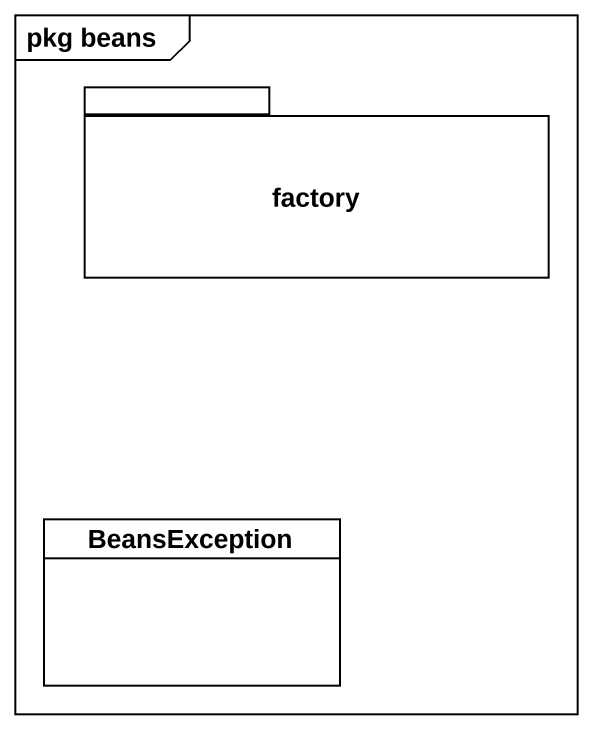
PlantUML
@startuml
mainframe pkg beans
hide circle
hide empty members
package factory {
}
class BeansException
@enduml
